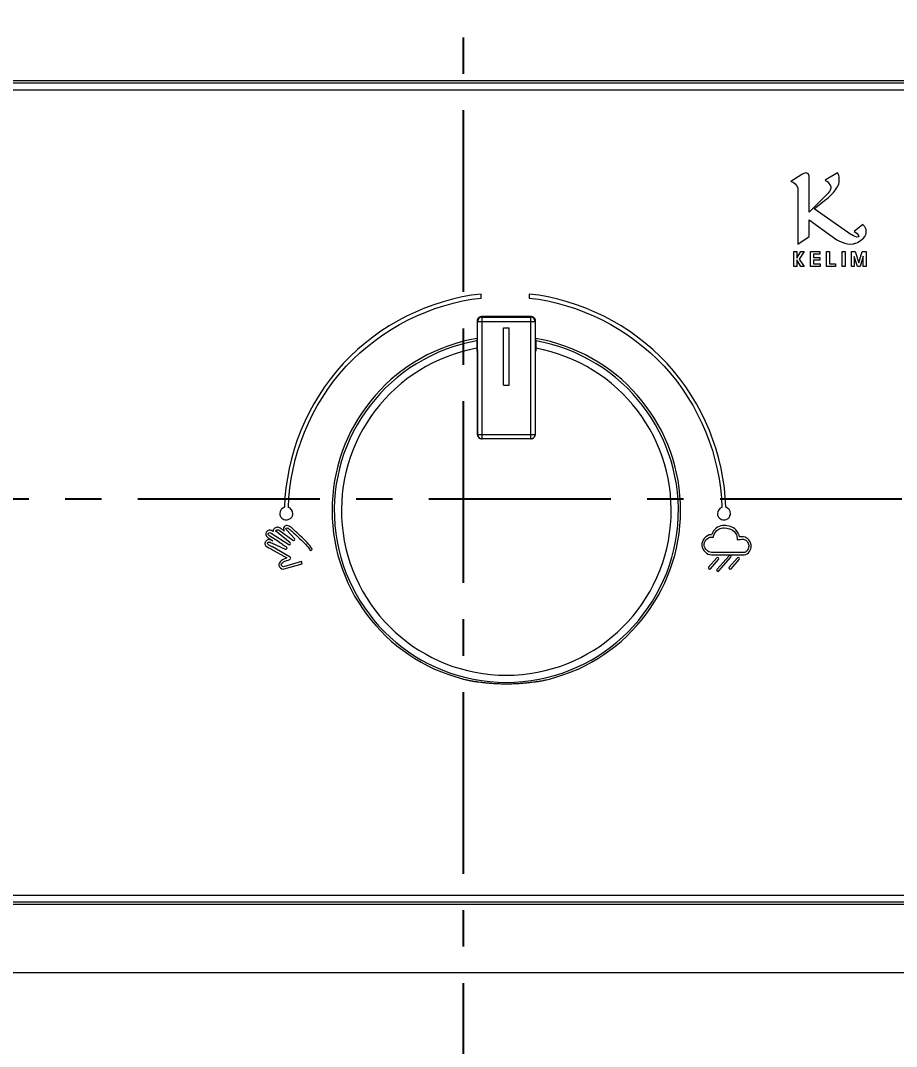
# Model space of a CAD drawing. Header units: millimetres. Extents: x 3895 to 4697, y -1269 to -217.
# Drawn here: x 4155.29 to 4185.87, y -867.34 to -831.51 of the extents above; entities that cross this region are included whole.
import ezdxf

# ---------------------------------------------------------------- set-up
doc = ezdxf.new("R2010")
doc.units = ezdxf.units.MM
doc.header["$LTSCALE"] = 0.1
doc.linetypes.add('CENTERX2', pattern=[101.6, 63.5, -12.7, 12.7, -12.7])
doc.layers.get('0').update_dxf_attribs({"lineweight": 15})
doc.layers.add('CENTER', color=1, linetype='CENTERX2')
doc.layers.add('DIM', color=3, linetype='Continuous', lineweight=13)
doc.styles.get("Standard").update_dxf_attribs({"font": 'arial.ttf'})
doc.dimstyles.new('ISO-25', dxfattribs={"dimtxt": 2.5, "dimasz": 2.5, "dimexe": 1.25, "dimexo": 0.625, "dimtad": 1, "dimlfac": 5, "dimtxsty": 'Standard', "dimcen": 2.5, "dimadec": 0, "dimazin": 0, "dimtfac": 1, "dimtmove": 0, "dimatfit": 3, "dimfxl": 1, "dimarcsym": 0})

# ---------------------------------------------------------------- blocks, each defined once
blk = doc.blocks.new('*D108')
at = {"layer": 'Defpoints', "color": 0, "transparency": 16777216}
for p in [(4134.248, -861.119), (4207.248, -861.119), (4207.248, -942.819)]:
    blk.add_point(p, dxfattribs=at)
at = {"layer": 'DIM', "color": 0, "lineweight": -2, "transparency": 16777216}
for p, q in [((4134.248, -861.744), (4134.248, -944.069)), ((4207.248, -861.744), (4207.248, -944.069)), ((4138.248, -942.819), (4203.248, -942.819))]:
    blk.add_line(p, q, dxfattribs=at)
at = {"layer": 'DIM', "color": 0, "transparency": 16777216}
for points in [[(4138.248, -942.153), (4138.248, -943.486), (4134.248, -942.819)], [(4203.248, -942.153), (4203.248, -943.486), (4207.248, -942.819)]]:
    blk.add_solid(points, dxfattribs=at)
at = {"layer": 'DIM', "color": 0, "transparency": 16777216, "insert": (4170.707, -940.152), "char_height": 4, "attachment_point": 5}
blk.add_mtext('292', dxfattribs=at)
blk = doc.blocks.new('*D109')
at = {"layer": 'Defpoints', "color": 0, "transparency": 16777216}
for p in [(4138.248, -861.208), (4203.248, -861.208), (4203.248, -932.301)]:
    blk.add_point(p, dxfattribs=at)
at = {"layer": 'DIM', "color": 0, "lineweight": -2, "transparency": 16777216}
for p, q in [((4138.248, -861.833), (4138.248, -933.551)), ((4203.248, -861.833), (4203.248, -933.551)), ((4142.248, -932.301), (4199.248, -932.301))]:
    blk.add_line(p, q, dxfattribs=at)
at = {"layer": 'DIM', "color": 0, "transparency": 16777216}
for points in [[(4142.248, -931.634), (4142.248, -932.968), (4138.248, -932.301)], [(4199.248, -931.634), (4199.248, -932.968), (4203.248, -932.301)]]:
    blk.add_solid(points, dxfattribs=at)
at = {"layer": 'DIM', "color": 0, "transparency": 16777216, "insert": (4171.177, -929.634), "char_height": 4, "attachment_point": 5}
blk.add_mtext('260', dxfattribs=at)

msp = doc.modelspace()

# ---------------------------------------------------------------- linework, layer by layer
at = {"color": 7, "linetype": 'Continuous'}
for p, q in [((4205.9977, -833.619), (4149.2478, -833.619)), ((4151.9756, -833.6889), (4205.9279, -833.6889)), ((4205.9279, -833.9389), (4151.976, -833.9388)), ((4183.8022, -836.8301), (4183.3723, -837.0874)), ((4182.5612, -836.8885), (4182.1823, -837.1288)), ((4182.8162, -838.2048), (4182.8162, -836.9419)), ((4182.4202, -837.3982), (4182.4202, -839.3172)), ((4183.4816, -837.5417), (4182.8162, -838.2048)), ((4182.9934, -838.0932), (4183.3554, -837.7968)), ((4184.2784, -838.9845), (4182.9934, -838.0932)), ((4182.8162, -839.0596), (4182.8162, -838.4768)), ((4182.8162, -838.4768), (4183.6176, -839.0596)), ((4184.6888, -838.6372), (4184.3902, -838.8825)), ((4182.4202, -839.3172), (4182.8162, -839.0596)), ((4182.2839, -840.1045), (4182.2839, -839.5759)), ((4182.2839, -839.5759), (4182.3852, -839.5759)), ((4182.3852, -839.5759), (4182.3852, -839.8129)), ((4182.3852, -839.8129), (4182.5292, -839.5759)), ((4182.6402, -839.5759), (4182.472, -839.8403)), ((4182.5292, -839.5759), (4182.6402, -839.5759)), ((4182.8695, -840.1045), (4182.8695, -839.5775)), ((4182.8695, -839.5775), (4183.1913, -839.5775)), ((4182.9692, -839.673), (4182.9692, -839.7856)), ((4183.1913, -839.673), (4182.9692, -839.673)), ((4183.1913, -839.5775), (4183.1913, -839.673)), ((4183.4239, -840.1045), (4183.4239, -839.5775)), ((4183.4239, -839.5775), (4183.5249, -839.5775)), ((4183.5249, -839.5775), (4183.5249, -840.0122)), ((4183.9668, -840.1065), (4183.9668, -839.5791)), ((4183.9668, -839.5791), (4184.0705, -839.5791)), ((4184.0705, -839.5791), (4184.0705, -840.1065)), ((4184.2956, -840.1045), (4184.2956, -839.5775)), ((4184.2956, -839.5775), (4184.4238, -839.5775)), ((4184.4238, -839.5775), (4184.5494, -839.9712)), ((4184.5494, -839.9712), (4184.6734, -839.5775)), ((4184.6734, -839.5775), (4184.8028, -839.5775)), ((4184.8028, -839.5775), (4184.8028, -840.1045)), ((4182.3852, -839.8694), (4182.3852, -840.1045)), ((4182.5292, -840.1045), (4182.3852, -839.8694)), ((4182.472, -839.8403), (4182.6402, -840.1045)), ((4182.9692, -839.7856), (4183.1858, -839.7856)), ((4182.9692, -839.8769), (4182.9692, -840.0106)), ((4183.1858, -839.8769), (4182.9692, -839.8769)), ((4182.9692, -840.0106), (4183.1973, -840.0106)), ((4183.1858, -839.7856), (4183.1858, -839.8769)), ((4183.1973, -840.0106), (4183.1973, -840.1045)), ((4183.5249, -840.0122), (4183.7399, -840.0122)), ((4183.7399, -840.0122), (4183.7399, -840.1045)), ((4184.3896, -839.7523), (4184.3896, -840.1045)), ((4184.5023, -840.1045), (4184.3896, -839.7523)), ((4184.7088, -839.7461), (4184.5963, -840.1045)), ((4184.7088, -840.1045), (4184.7088, -839.7461)), ((4182.3852, -840.1045), (4182.2839, -840.1045)), ((4182.6402, -840.1045), (4182.5292, -840.1045)), ((4183.1973, -840.1045), (4182.8695, -840.1045)), ((4183.7399, -840.1045), (4183.4239, -840.1045)), ((4184.0705, -840.1065), (4183.9668, -840.1065)), ((4184.3896, -840.1045), (4184.2956, -840.1045)), ((4184.5963, -840.1045), (4184.5023, -840.1045)), ((4184.8028, -840.1045), (4184.7088, -840.1045)), ((4171.3713, -841.2025), (4171.3713, -841.0622)), ((4173.0417, -841.0622), (4173.0417, -841.2025)), ((4173.1132, -841.8534), (4171.3818, -841.8534)), ((4171.3968, -841.8682), (4171.382, -841.8534)), ((4171.3968, -841.8682), (4171.3968, -846.1202)), ((4171.3968, -841.8682), (4173.0983, -841.8682)), ((4173.1131, -841.8534), (4173.0983, -841.8682)), ((4173.0983, -846.1202), (4173.0983, -841.8682)), ((4171.2318, -842.0033), (4171.2468, -842.0182)), ((4171.2318, -842.0034), (4171.2318, -842.7389)), ((4171.2468, -845.9702), (4171.2468, -842.0182)), ((4171.2468, -842.0182), (4173.2483, -842.0182)), ((4172.1475, -844.2432), (4172.1475, -842.2432)), ((4172.1475, -842.2432), (4172.3475, -842.2432)), ((4172.3475, -844.2432), (4172.3475, -842.2432)), ((4173.2483, -842.0182), (4173.2632, -842.0033)), ((4173.2483, -842.0182), (4173.2483, -845.9702)), ((4173.2632, -842.7389), (4173.2632, -842.0033)), ((4171.2225, -842.6585), (4171.2225, -843.0613)), ((4171.2384, -842.7661), (4171.2225, -842.7671)), ((4171.2455, -842.8114), (4171.2225, -842.8114)), ((4171.2318, -842.7389), (4171.2449, -842.7826)), ((4173.2725, -842.8114), (4173.2496, -842.8114)), ((4173.2632, -842.7389), (4173.2501, -842.7826)), ((4173.2725, -842.7671), (4173.2567, -842.7661)), ((4173.2725, -842.6585), (4173.2725, -843.0613)), ((4171.2462, -843.0613), (4171.2225, -843.0613)), ((4171.2462, -843.0325), (4171.2462, -845.9702)), ((4173.2489, -843.0325), (4173.2489, -845.9702)), ((4173.2725, -843.0613), (4173.2489, -843.0613)), ((4172.1475, -844.2432), (4172.3475, -844.2432)), ((4171.2462, -845.9702), (4173.2489, -845.9702)), ((4171.2668, -846.0451), (4171.2468, -845.9702)), ((4171.3225, -846.1202), (4171.3225, -846.0999)), ((4171.3962, -846.1202), (4171.3225, -846.1202)), ((4171.3475, -846.1202), (4171.3475, -846.1121)), ((4173.1725, -846.1202), (4171.3968, -846.1202)), ((4173.1475, -846.1202), (4173.1475, -846.1121)), ((4173.1725, -846.1005), (4173.1725, -846.1202)), ((4173.2483, -845.9702), (4173.2283, -846.0451)), ((4164.1093, -849.3573), (4164.0846, -849.341)), ((4164.6999, -849.7467), (4164.1881, -849.3318)), ((4164.3134, -849.3117), (4164.7964, -849.6621)), ((4164.8518, -849.5999), (4164.5684, -849.2973)), ((4164.2664, -849.6947), (4163.997, -849.5153)), ((4164.0963, -849.6809), (4164.0353, -849.6542)), ((4164.0385, -849.4106), (4164.6506, -849.8138)), ((4164.3462, -849.7486), (4164.2664, -849.6947)), ((4179.4012, -849.5493), (4179.4371, -849.552)), ((4179.4371, -849.552), (4179.4767, -849.5577)), ((4179.4767, -849.5577), (4179.4843, -849.5186)), ((4180.3029, -849.5936), (4180.3013, -849.6466)), ((4180.3013, -849.6466), (4180.3532, -849.6357)), ((4180.4511, -849.5415), (4180.384, -849.5466)), ((4164.0385, -849.9672), (4164.5814, -850.2804)), ((4164.6984, -850.2515), (4164.0802, -849.8948)), ((4164.5055, -849.9598), (4164.5319, -849.972)), ((4180.5553, -850.0854), (4179.4062, -850.0854)), ((4165.0973, -850.4024), (4164.4657, -850.5843)), ((4164.4892, -850.6645), (4165.1204, -850.4829)), ((4165.1204, -850.4829), (4165.0973, -850.4024)), ((4179.5961, -850.2765), (4179.3076, -850.6009)), ((4179.3702, -850.6564), (4179.6585, -850.3321)), ((4179.4062, -850.1692), (4180.5553, -850.1692)), ((4180.0238, -850.2007), (4179.6006, -850.6767)), ((4179.6632, -850.7322), (4180.0862, -850.2562)), ((4180.3168, -850.2765), (4180.0286, -850.6009)), ((4180.0911, -850.6564), (4180.3794, -850.3321)), ((4164.4578, -850.6691), (4164.4892, -850.6645)), ((4179.3389, -850.6705), (4179.3702, -850.6564)), ((4179.6319, -850.7463), (4179.6632, -850.7322)), ((4180.0598, -850.6705), (4180.0911, -850.6564)), ((4171.1759, -854.5947), (4171.1993, -854.5972)), ((4171.1902, -854.5965), (4171.2065, -854.5979)), ((4171.1993, -854.5972), (4171.2059, -854.5979)), ((4171.2059, -854.5979), (4171.2317, -854.6002)), ((4171.2085, -854.5978), (4171.2383, -854.6009)), ((4171.2383, -854.6009), (4171.2909, -854.6072)), ((4171.2909, -854.6072), (4171.3503, -854.6145)), ((4173.097, -854.6202), (4173.2625, -854.6003)), ((4173.1457, -854.6143), (4173.2007, -854.6076)), ((4173.2007, -854.6076), (4173.2569, -854.6009)), ((4173.2569, -854.6009), (4173.2858, -854.5979)), ((4173.2625, -854.6003), (4173.2892, -854.5979)), ((4173.2884, -854.5979), (4173.3041, -854.5966)), ((4173.2958, -854.5972), (4173.3281, -854.5935)), ((4173.3041, -854.5966), (4173.338, -854.5921)), ((4205.9278, -862.2991), (4151.9756, -862.2991)), ((4151.976, -862.0491), (4205.9278, -862.0491)), ((4148.5234, -862.369), (4205.9977, -862.369))]:
    msp.add_line(p, q, dxfattribs=at)
for points in [[(4171.3819, -841.8534), (4171.3548, -841.8558), (4171.3199, -841.8668), (4171.2888, -841.8857), (4171.2634, -841.9113), (4171.2449, -841.9422), (4171.2343, -841.9763), (4171.2318, -842.0033)], [(4173.2632, -842.0033), (4173.2608, -841.9763), (4173.2502, -841.9422), (4173.2317, -841.9113), (4173.2063, -841.8857), (4173.1752, -841.8668), (4173.1403, -841.8558), (4173.1132, -841.8534)], [(4170.7464, -854.5069), (4170.8326, -854.5281), (4170.9369, -854.5515), (4171.0277, -854.5698), (4171.101, -854.5831), (4171.1551, -854.5918), (4171.1902, -854.5965)], [(4171.2317, -854.6002), (4171.3958, -854.6199), (4171.5296, -854.6348), (4171.6927, -854.6499), (4171.8779, -854.6625), (4172.0755, -854.6704), (4172.2475, -854.6726)], [(4172.2475, -854.6726), (4172.4166, -854.6705), (4172.614, -854.6627), (4172.7992, -854.6501), (4172.9626, -854.6351), (4173.097, -854.6202)], [(4173.338, -854.5921), (4173.3898, -854.5838), (4173.4603, -854.5712), (4173.5493, -854.5533), (4173.6549, -854.5298), (4173.749, -854.5069)]]:
    msp.add_lwpolyline(points, dxfattribs=at)
for centre, radius, start, end in [((4171.3968, -842.0182), 0.15, 90.0019, 180.00882), ((4171.3821, -842.0038), 0.1505, 123.82697, 131.91371), ((4171.3817, -842.0033), 0.1499, 117.41257, 123.82321), ((4171.3819, -842.0037), 0.1503, 109.25949, 117.40279), ((4171.3817, -842.0032), 0.1497, 102.83072, 109.25245), ((4171.3819, -842.0043), 0.1509, 89.98306, 102.82011), ((4173.0983, -842.0182), 0.15, 359.99118, 89.9983), ((4173.1132, -842.0043), 0.1509, 77.15614, 90.01692), ((4173.1134, -842.0032), 0.1497, 70.73312, 77.14559), ((4173.1132, -842.0037), 0.1503, 62.56198, 70.72597), ((4173.1134, -842.0033), 0.1499, 56.14422, 62.55224), ((4173.113, -842.0038), 0.1505, 48.04799, 56.14036), ((4171.3824, -842.0034), 0.1505, 167.24363, 179.97689), ((4171.3812, -842.0031), 0.1493, 161.07604, 167.23273), ((4171.3819, -842.0034), 0.1501, 152.78898, 161.06925), ((4171.3815, -842.0032), 0.1496, 146.49756, 152.77951), ((4171.3821, -842.0036), 0.1504, 138.31106, 146.49242), ((4171.3814, -842.003), 0.1495, 131.92355, 138.30296), ((4173.1137, -842.003), 0.1495, 41.65809, 48.03826), ((4173.113, -842.0036), 0.1504, 33.47463, 41.64988), ((4173.1136, -842.0032), 0.1496, 27.18512, 33.46959), ((4173.1132, -842.0034), 0.1501, 18.91525, 27.17559), ((4173.1139, -842.0031), 0.1493, 12.7443, 18.90859), ((4173.1127, -842.0034), 0.1505, 0.02288, 12.73334), ((4172.2475, -848.6116), 6.0834, 99.62844, 255.71628), ((4172.2475, -848.619), 6.0043, 99.82918, 80.17082), ((4172.2475, -848.619), 5.7543, 100.26067, 79.73933), ((4172.2475, -848.6116), 6.0834, 284.28647, 80.37156), ((4171.3962, -845.9705), 0.1493, 209.96214, 210.28441), ((4171.3973, -845.9698), 0.1507, 210.30981, 224.4335), ((4171.3963, -845.9707), 0.1494, 224.46361, 227.37203), ((4171.3971, -845.9697), 0.1506, 227.38486, 238.89599), ((4171.3966, -845.9705), 0.1497, 238.91378, 243.48159), ((4171.3969, -845.97), 0.1503, 243.48431, 250.69762), ((4171.3969, -845.9692), 0.151, 250.77144, 269.93411), ((4173.0982, -845.9692), 0.151, 270.06589, 289.22856), ((4173.0982, -845.97), 0.1503, 289.30235, 296.48487), ((4173.0985, -845.9705), 0.1497, 296.48753, 301.10173), ((4173.098, -845.9697), 0.1506, 301.11947, 312.6134), ((4173.0988, -845.9707), 0.1494, 312.62619, 315.54215), ((4173.0978, -845.9698), 0.1507, 315.57325, 330.00329), ((4171.9831, -849.6508), 5.0111, 255.71499, 256.86034), ((4171.9489, -849.7969), 4.861, 256.86171, 257.51398), ((4171.9219, -849.9197), 4.7354, 257.51115, 258.11775), ((4171.8686, -850.1727), 4.4768, 258.11933, 258.66487), ((4171.8333, -850.3496), 4.2963, 258.66267, 259.35165), ((4171.7803, -850.6313), 4.0098, 259.35227, 259.79664), ((4171.6743, -851.2244), 3.4073, 259.78301, 260.51385), ((4171.5417, -852.0162), 2.6045, 260.52152, 260.99997), ((4171.4117, -852.8459), 1.7646, 260.9547, 262.03258), ((4171.3316, -853.4103), 1.1946, 262.08501, 262.26757), ((4171.3079, -853.585), 1.0182, 262.26458, 262.5533), ((4171.1876, -854.8203), 0.2234, 85.91026, 87.00087), ((4171.1764, -854.9764), 0.3799, 85.16157, 85.84628), ((4172.8058, -842.6844), 12.0186, 263.04417, 263.42552), ((4172.455, -845.711), 8.9717, 263.43821, 263.84693), ((4172.352, -846.6668), 8.0103, 263.84684, 264.46766), ((4172.2955, -847.2468), 7.4275, 264.46982, 265.08503), ((4172.2754, -847.4793), 7.1942, 265.08583, 265.88282), ((4172.2573, -847.7309), 6.942, 265.88277, 266.61761), ((4172.2535, -847.7927), 6.88, 266.61902, 267.57541), ((4172.2477, -847.9328), 6.7398, 267.57455, 268.33635), ((4172.2477, -847.9348), 6.7378, 268.33518, 269.99835), ((4172.2473, -847.9359), 6.7367, 270.0017, 271.65384), ((4172.2474, -847.9314), 6.7412, 271.65237, 272.42011), ((4172.2417, -847.7942), 6.8785, 272.41928, 273.36706), ((4172.2381, -847.7361), 6.9367, 273.36843, 274.10313), ((4172.2199, -847.483), 7.1905, 274.1032, 274.90709), ((4172.2001, -847.2533), 7.4211, 274.90779, 275.52146), ((4172.1429, -846.6643), 8.0128, 275.52389, 276.15398), ((4172.0392, -845.7022), 8.9805, 276.15353, 276.55891), ((4171.688, -842.6725), 12.0305, 276.57229, 276.95964), ((4173.3194, -854.9871), 0.3907, 94.16767, 94.93943), ((4173.2873, -854.5487), 0.0492, 272.28145, 274.76472), ((4173.2873, -854.5496), 0.0483, 274.75426, 280.11719), ((4173.3071, -854.8149), 0.2181, 92.95933, 94.06877), ((4173.1754, -853.4843), 1.1196, 277.8387, 278.0037), ((4173.0705, -852.7578), 1.8536, 278.12911, 279.21775), ((4172.9276, -851.8599), 2.7628, 279.15833, 279.52584), ((4172.7985, -851.0966), 3.5369, 279.54239, 280.41778), ((4172.6978, -850.5407), 4.102, 280.39754, 280.65355), ((4172.6473, -850.2744), 4.373, 280.65879, 281.69194), ((4172.6202, -850.141), 4.5091, 281.6859, 281.87556), ((4172.5984, -850.0381), 4.6143, 281.87631, 282.13858), ((4172.5517, -849.8215), 4.8358, 282.14033, 283.12181), ((4172.5114, -849.6485), 5.0135, 283.1213, 284.28806)]:
    msp.add_arc(centre, radius, start, end, dxfattribs=at)
for centre, major_axis, ratio, start_param, end_param in [((4171.2449, -843.0325), (0, -0.25), 0.005236, 1.5707963, 3.1241394), ((4173.2502, -843.0325), (0, -0.25), 0.005236, -3.1241394, -1.5707963), ((4171.3962, -845.9702), (0.15, 0), 0.9999863, 3.1415927, 4.712389), ((4173.0989, -845.9702), (-0.15, 0), 0.9999863, 7.8539816, 9.424778)]:
    msp.add_ellipse(centre, major_axis=major_axis, ratio=ratio, start_param=start_param, end_param=end_param, dxfattribs=at)
for points, knots in [([(4182.8162, -836.9419), (4182.8162, -836.8982), (4182.7367, -836.8018), (4182.6285, -836.8573), (4182.574, -836.8812), (4182.5612, -836.8885)], [0, 0, 0, 0, 0.4186539, 0.8586879, 1, 1, 1, 1]), ([(4183.8047, -837.3206), (4183.8821, -837.1905), (4183.899, -836.9833), (4183.8115, -836.8415), (4183.8022, -836.8301)], [0, 0, 0, 0, 0.9114581, 1, 1, 1, 1]), ([(4182.1823, -837.1288), (4182.2914, -837.1485), (4182.4154, -837.2631), (4182.4211, -837.3864), (4182.4202, -837.3982)], [0, 0, 0, 0, 0.9032134, 1, 1, 1, 1]), ([(4183.3723, -837.0874), (4183.4187, -837.1087), (4183.505, -837.173), (4183.5946, -837.3188), (4183.5525, -837.46), (4183.503, -837.5235), (4183.4816, -837.5417)], [0, 0, 0, 0, 0.2743911, 0.5709523, 0.8492073, 1, 1, 1, 1]), ([(4183.3554, -837.7968), (4183.4702, -837.7176), (4183.6315, -837.5648), (4183.7639, -837.3891), (4183.8047, -837.3206)], [0, 0, 0, 0, 0.6362752, 1, 1, 1, 1]), ([(4184.4508, -839.2833), (4184.528, -839.258), (4184.6765, -839.1654), (4184.8478, -838.9518), (4184.7881, -838.7385), (4184.7171, -838.6562), (4184.6888, -838.6372)], [0, 0, 0, 0, 0.2893205, 0.6202752, 0.878495, 1, 1, 1, 1]), ([(4184.5478, -839.0694), (4184.4655, -839.087), (4184.3665, -839.04), (4184.2868, -838.9905), (4184.2784, -838.9845)], [0, 0, 0, 0, 0.8909964, 1, 1, 1, 1]), ([(4184.3902, -838.8825), (4184.4618, -838.9099), (4184.5472, -838.9785), (4184.5489, -839.0629), (4184.5478, -839.0694)], [0, 0, 0, 0, 0.9212814, 1, 1, 1, 1]), ([(4183.6176, -839.0596), (4183.8285, -839.2061), (4184.1318, -839.3762), (4184.4164, -839.2945), (4184.4508, -839.2833)], [0, 0, 0, 0, 0.8766331, 1, 1, 1, 1]), ([(4171.3713, -841.0622), (4169.5848, -841.2556), (4166.0291, -843.0141), (4164.5535, -846.7011), (4164.5034, -848.5085)], [0, 0, 0, 0, 0.4984561, 1, 1, 1, 1]), ([(4179.9096, -848.5085), (4179.8595, -846.7011), (4178.3839, -843.0142), (4174.8283, -841.2556), (4173.0417, -841.0622)], [0, 0, 0, 0, 0.5015448, 1, 1, 1, 1]), ([(4164.6425, -848.5117), (4164.6917, -846.7393), (4166.137, -843.1245), (4169.62, -841.3957), (4171.3713, -841.2025)], [0, 0, 0, 0, 0.5015737, 1, 1, 1, 1]), ([(4173.0417, -841.2025), (4174.793, -841.3958), (4178.2759, -843.1246), (4179.7212, -846.7394), (4179.7705, -848.5117)], [0, 0, 0, 0, 0.4984255, 1, 1, 1, 1]), ([(4171.2225, -842.6585), (4171.2225, -842.6577), (4171.227, -842.6578), (4171.2289, -842.6567), (4171.231, -842.6562)], [0, 0, 0, 0, 0.2596017, 1, 1, 1, 1]), ([(4173.2641, -842.6562), (4173.2662, -842.6567), (4173.2681, -842.6578), (4173.2725, -842.6577), (4173.2725, -842.6585)], [0, 0, 0, 0, 0.7404129, 1, 1, 1, 1]), ([(4164.5034, -848.5085), (4164.4173, -848.5343), (4164.2988, -848.6931), (4164.3916, -848.9012), (4164.5319, -848.9601), (4164.6136, -848.9468), (4164.6355, -848.9398)], [0, 0, 0, 0, 0.3946798, 0.648141, 0.9014902, 1, 1, 1, 1]), ([(4164.6355, -848.9398), (4164.6699, -848.9288), (4164.7544, -848.8785), (4164.8351, -848.696), (4164.7246, -848.5405), (4164.6425, -848.5117)], [0, 0, 0, 0, 0.1958729, 0.5165382, 1, 1, 1, 1]), ([(4179.7705, -848.5117), (4179.6883, -848.5405), (4179.5778, -848.696), (4179.6686, -848.9012), (4179.8124, -848.9615), (4179.8973, -848.9457), (4179.922, -848.9366)], [0, 0, 0, 0, 0.3815771, 0.6346366, 0.8875664, 1, 1, 1, 1]), ([(4179.922, -848.9366), (4179.9528, -848.9253), (4180.033, -848.8752), (4180.1141, -848.6931), (4179.9957, -848.5343), (4179.9096, -848.5085)], [0, 0, 0, 0, 0.1784486, 0.4997384, 1, 1, 1, 1]), ([(4164.0846, -849.341), (4164.0499, -849.3182), (4163.9614, -849.292), (4163.8616, -849.3659), (4163.8302, -849.4969), (4163.9604, -849.5947), (4164.0483, -849.6487), (4164.0963, -849.6809)], [0, 0, 0, 0, 0.1884647, 0.3687953, 0.5016951, 0.7378055, 1, 1, 1, 1]), ([(4163.997, -849.5153), (4163.9843, -849.507), (4163.9641, -849.4933), (4163.9417, -849.4722), (4163.9263, -849.4508), (4163.9399, -849.4168), (4163.9798, -849.3823), (4164.0217, -849.3995), (4164.0385, -849.4106)], [0, 0, 0, 0, 0.1944593, 0.3088783, 0.402914, 0.5043888, 0.7407504, 1, 1, 1, 1]), ([(4164.4976, -849.3405), (4164.4686, -849.3196), (4164.4224, -849.287), (4164.3619, -849.2419), (4164.3113, -849.2148), (4164.2591, -849.2045), (4164.2085, -849.2106), (4164.1638, -849.2338), (4164.1234, -849.2704), (4164.1006, -849.3166), (4164.106, -849.3482), (4164.1093, -849.3573)], [0, 0, 0, 0, 0.2064857, 0.3268754, 0.4361099, 0.5351141, 0.6292343, 0.725252, 0.8204555, 0.943768, 1, 1, 1, 1]), ([(4164.1881, -849.3318), (4164.1902, -849.3194), (4164.2306, -849.285), (4164.2855, -849.2932), (4164.3134, -849.3117)], [0, 0, 0, 0, 0.272813, 1, 1, 1, 1]), ([(4165.4636, -849.9525), (4165.3698, -849.8015), (4165.1605, -849.6108), (4164.9152, -849.3741), (4164.7731, -849.24), (4164.676, -849.1707), (4164.5889, -849.1355), (4164.4827, -849.1672), (4164.4593, -849.2704), (4164.4846, -849.3199), (4164.4976, -849.3405)], [0, 0, 0, 0, 0.3633994, 0.5680027, 0.6999314, 0.7622555, 0.8107981, 0.8897605, 0.9502828, 1, 1, 1, 1]), ([(4164.5684, -849.2973), (4164.5619, -849.2874), (4164.5539, -849.2714), (4164.5477, -849.2361), (4164.5926, -849.2255), (4164.6388, -849.2468), (4164.7229, -849.3069), (4164.857, -849.4348), (4165.0959, -849.6656), (4165.3016, -849.85), (4165.3927, -849.9965)], [0, 0, 0, 0, 0.0292608, 0.046047, 0.0776905, 0.1129084, 0.1756429, 0.3295253, 0.5728147, 1, 1, 1, 1]), ([(4179.8489, -849.142), (4179.695, -849.142), (4179.4931, -849.2626), (4179.4226, -849.4352), (4179.4125, -849.4661)], [0, 0, 0, 0, 0.8258143, 1, 1, 1, 1]), ([(4179.4843, -849.5186), (4179.5033, -849.4181), (4179.6155, -849.2593), (4179.7855, -849.2258), (4179.8489, -849.2258)], [0, 0, 0, 0, 0.6171017, 1, 1, 1, 1]), ([(4180.384, -849.5466), (4180.3729, -849.4561), (4180.254, -849.2264), (4179.9966, -849.142), (4179.8489, -849.142)], [0, 0, 0, 0, 0.3817568, 1, 1, 1, 1]), ([(4179.8489, -849.2258), (4179.9749, -849.2258), (4180.2017, -849.2948), (4180.3055, -849.5088), (4180.3029, -849.5936)], [0, 0, 0, 0, 0.5975761, 1, 1, 1, 1]), ([(4164.0353, -849.6542), (4164.0004, -849.6397), (4163.9179, -849.6259), (4163.8306, -849.7), (4163.8021, -849.858), (4163.9487, -849.921), (4164.0297, -849.9623), (4164.0385, -849.9672)], [0, 0, 0, 0, 0.1942538, 0.3894945, 0.5237231, 0.9485402, 1, 1, 1, 1]), ([(4163.9049, -849.7627), (4163.9156, -849.7467), (4163.9347, -849.7212), (4163.9753, -849.7206), (4164.0459, -849.7471), (4164.2215, -849.8312), (4164.3893, -849.9062), (4164.5055, -849.9598)], [0, 0, 0, 0, 0.086519, 0.1238272, 0.1738444, 0.424417, 1, 1, 1, 1]), ([(4164.0802, -849.8948), (4164.0702, -849.8892), (4164.0069, -849.8561), (4163.915, -849.8237), (4163.9049, -849.7627)], [0, 0, 0, 0, 0.1571137, 1, 1, 1, 1]), ([(4164.5319, -849.972), (4164.5499, -849.9799), (4164.5921, -849.9641), (4164.5928, -849.917), (4164.5525, -849.8833), (4164.4898, -849.8561), (4164.4199, -849.8003), (4164.3713, -849.7652), (4164.3462, -849.7486)], [0, 0, 0, 0, 0.1518603, 0.2340105, 0.3160325, 0.5358158, 0.7671348, 1, 1, 1, 1]), ([(4164.6506, -849.8138), (4164.6665, -849.8245), (4164.7239, -849.8159), (4164.7148, -849.7588), (4164.6999, -849.7467)], [0, 0, 0, 0, 0.5000342, 1, 1, 1, 1]), ([(4164.7964, -849.6621), (4164.8116, -849.6732), (4164.8667, -849.6689), (4164.8645, -849.6136), (4164.8518, -849.5999)], [0, 0, 0, 0, 0.499991, 1, 1, 1, 1]), ([(4179.4012, -849.4658), (4179.3094, -849.4658), (4179.1334, -849.5717), (4179.0377, -849.8425), (4179.1621, -850.0873), (4179.3257, -850.1692), (4179.4062, -850.1692)], [0, 0, 0, 0, 0.2668177, 0.5200672, 0.7658084, 1, 1, 1, 1]), ([(4179.4062, -850.0854), (4179.3461, -850.0854), (4179.2262, -850.0217), (4179.1296, -849.8402), (4179.2004, -849.6348), (4179.3321, -849.5493), (4179.4012, -849.5493)], [0, 0, 0, 0, 0.231948, 0.4731438, 0.7336559, 1, 1, 1, 1]), ([(4180.3532, -849.6357), (4180.3916, -849.6357), (4180.4572, -849.6202), (4180.5456, -849.6275), (4180.628, -849.6641), (4180.6913, -849.7468), (4180.7192, -849.8734), (4180.683, -849.9977), (4180.6096, -850.0783), (4180.567, -850.0846)], [0, 0, 0, 0, 0.1502335, 0.2601987, 0.3404458, 0.4960279, 0.6462318, 0.8290164, 1, 1, 1, 1]), ([(4180.5553, -850.1692), (4180.6251, -850.1692), (4180.7521, -850.0674), (4180.8069, -849.8812), (4180.7694, -849.7098), (4180.6842, -849.6004), (4180.5747, -849.546), (4180.5002, -849.5404), (4180.4567, -849.5413), (4180.4511, -849.5415)], [0, 0, 0, 0, 0.2231552, 0.437766, 0.5995228, 0.7657441, 0.8614844, 0.9820719, 1, 1, 1, 1]), ([(4165.3927, -849.9965), (4165.4031, -850.0132), (4165.4617, -850.0287), (4165.474, -849.9692), (4165.4636, -849.9525)], [0, 0, 0, 0, 0.4997692, 1, 1, 1, 1]), ([(4164.5814, -850.2804), (4164.4644, -850.3243), (4164.1883, -850.47), (4164.3913, -850.6691), (4164.4578, -850.6691)], [0, 0, 0, 0, 0.652813, 1, 1, 1, 1]), ([(4164.4657, -850.5843), (4164.4501, -850.5898), (4164.4131, -850.5631), (4164.3617, -850.4913), (4164.4928, -850.3999), (4164.5939, -850.3585), (4164.6891, -850.3375), (4164.7295, -850.2915), (4164.7109, -850.2588), (4164.6984, -850.2515)], [0, 0, 0, 0, 0.0878039, 0.199395, 0.4174525, 0.7194141, 0.846509, 0.9233791, 1, 1, 1, 1]), ([(4179.6585, -850.3321), (4179.6716, -850.3173), (4179.6697, -850.2565), (4179.6093, -850.2619), (4179.5961, -850.2765)], [0, 0, 0, 0, 0.5007653, 1, 1, 1, 1]), ([(4180.0862, -850.2562), (4180.0993, -850.2415), (4180.0974, -850.1805), (4180.037, -850.1861), (4180.0238, -850.2007)], [0, 0, 0, 0, 0.4999774, 1, 1, 1, 1]), ([(4180.3794, -850.3321), (4180.3924, -850.3173), (4180.3904, -850.2564), (4180.3301, -850.262), (4180.3168, -850.2765)], [0, 0, 0, 0, 0.5003824, 1, 1, 1, 1]), ([(4179.3076, -850.6009), (4179.2946, -850.6157), (4179.2976, -850.6604), (4179.329, -850.6705), (4179.3389, -850.6705)], [0, 0, 0, 0, 0.6656315, 1, 1, 1, 1]), ([(4179.6006, -850.6767), (4179.5875, -850.6915), (4179.5906, -850.7363), (4179.622, -850.7463), (4179.6319, -850.7463)], [0, 0, 0, 0, 0.6656315, 1, 1, 1, 1]), ([(4180.0286, -850.6009), (4180.0155, -850.6157), (4180.0185, -850.6604), (4180.0499, -850.6705), (4180.0598, -850.6705)], [0, 0, 0, 0, 0.6656315, 1, 1, 1, 1]), ([(4173.291, -854.5975), (4173.2911, -854.5975), (4173.2913, -854.5975), (4173.2915, -854.5974), (4173.2916, -854.5974)], [0, 0, 0, 0, 0.5024679, 1, 1, 1, 1]), ([(4173.3313, -854.593), (4173.3315, -854.593), (4173.3319, -854.5929), (4173.3323, -854.5929), (4173.3326, -854.5928)], [0, 0, 0, 0, 0.4976107, 1, 1, 1, 1])]:
    msp.add_open_spline(points, degree=3, knots=knots, dxfattribs=at)
for points in [[(4179.4125, -849.4661), (4179.4087, -849.4658), (4179.4049, -849.4658), (4179.4012, -849.4658)], [(4180.567, -850.0846), (4180.5632, -850.0851), (4180.5593, -850.0854), (4180.5553, -850.0854)], [(4171.2035, -854.5974), (4171.2036, -854.5974), (4171.2038, -854.5975), (4171.2039, -854.5975)]]:
    msp.add_open_spline(points, degree=3, dxfattribs=at)
at = {"layer": 'CENTER'}
for p, q in [((4170.7475, -881.6319), (4170.7475, -814.986)), ((4118.7475, -848.2195), (4222.4975, -848.2195))]:
    msp.add_line(p, q, dxfattribs=at)
at = {"layer": 'DIM'}
msp.add_line((4123.7475, -864.7513), (4217.4975, -864.7513), dxfattribs=at)

# ---------------------------------------------------------------- dimensions: what is measured, and where the dimension line sits
for base, p1, p2, picture, middle in [((4207.2475, -942.8192), (4134.2476, -861.1192), (4207.2475, -861.1192), '*D108', (4170.7068, -942.8192)), ((4203.2475, -932.301), (4138.2475, -861.2079), (4203.2475, -861.2079), '*D109', (4171.1769, -932.301))]:
    dim = msp.add_linear_dim(base=base, p1=p1, p2=p2, dimstyle='ISO-25', override={"dimtxt": 4, "dimasz": 4, "dimlfac": 4, "dimfxl": 1.25}, dxfattribs=at)
    dim.commit()
    dim.dimension.update_dxf_attribs({"geometry": picture, "text_midpoint": middle, "dimtype": 160})

doc.saveas('drawing.dxf')
